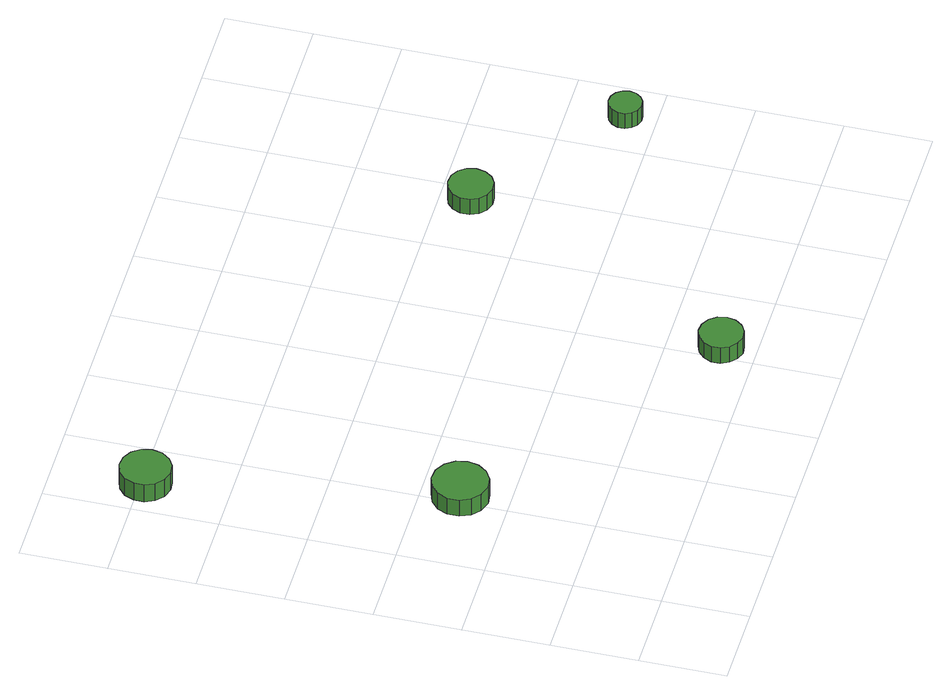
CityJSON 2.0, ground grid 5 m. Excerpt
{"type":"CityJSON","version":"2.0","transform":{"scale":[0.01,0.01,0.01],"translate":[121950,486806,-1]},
"CityObjects":{
"tree1":{"type":"SolitaryVegetationObject","attributes":{"function":"something"},"geometry":[{"type":"MultiSurface","lod":"1","boundaries":[[[0,1,2,3,4,5,6,7,8,9,10,11,12,13,14]],[[15,16,17,18,19,20,21,22,23,24,25,26,27,28,29]],[[0,29,28,1]],[[1,28,27,2]],[[2,27,26,3]],[[3,26,25,4]],[[4,25,24,5]],[[5,24,23,6]],[[6,23,22,7]],[[7,22,21,8]],[[8,21,20,9]],[[9,20,19,10]],[[10,19,18,11]],[[11,18,17,12]],[[12,17,16,13]],[[13,16,15,14]],[[14,15,29,0]]]}]},
"tree2":{"type":"SolitaryVegetationObject","attributes":{"function":"something"},"geometry":[{"type":"MultiSurface","lod":"1","boundaries":[[[30,31,32,33,34,35,36,37,38,39,40,41,42,43,44]],[[45,46,47,48,49,50,51,52,53,54,55,56,57,58,59]],[[30,59,58,31]],[[31,58,57,32]],[[32,57,56,33]],[[33,56,55,34]],[[34,55,54,35]],[[35,54,53,36]],[[36,53,52,37]],[[37,52,51,38]],[[38,51,50,39]],[[39,50,49,40]],[[40,49,48,41]],[[41,48,47,42]],[[42,47,46,43]],[[43,46,45,44]],[[44,45,59,30]]]}]},
"tree3":{"type":"SolitaryVegetationObject","attributes":{"function":"something"},"geometry":[{"type":"MultiSurface","lod":"1","boundaries":[[[60,61,62,63,64,65,66,67,68,69,70,71,72,73,74]],[[75,76,77,78,79,80,81,82,83,84,85,86,87,88,89]],[[60,89,88,61]],[[61,88,87,62]],[[62,87,86,63]],[[63,86,85,64]],[[64,85,84,65]],[[65,84,83,66]],[[66,83,82,67]],[[67,82,81,68]],[[68,81,80,69]],[[69,80,79,70]],[[70,79,78,71]],[[71,78,77,72]],[[72,77,76,73]],[[73,76,75,74]],[[74,75,89,60]]]}]},
"tree4":{"type":"SolitaryVegetationObject","attributes":{"function":"something"},"geometry":[{"type":"MultiSurface","lod":"1","boundaries":[[[90,91,92,93,94,95,96,97,98,99,100,101,102,103,104]],[[105,106,107,108,109,110,111,112,113,114,115,116,117,118,119]],[[90,119,118,91]],[[91,118,117,92]],[[92,117,116,93]],[[93,116,115,94]],[[94,115,114,95]],[[95,114,113,96]],[[96,113,112,97]],[[97,112,111,98]],[[98,111,110,99]],[[99,110,109,100]],[[100,109,108,101]],[[101,108,107,102]],[[102,107,106,103]],[[103,106,105,104]],[[104,105,119,90]]]}]},
"tree5":{"type":"SolitaryVegetationObject","attributes":{"function":"something"},"geometry":[{"type":"MultiSurface","lod":"1","boundaries":[[[120,121,122,123,124,125,126,127,128,129,130,131,132,133,134]],[[135,136,137,138,139,140,141,142,143,144,145,146,147,148,149]],[[120,149,148,121]],[[121,148,147,122]],[[122,147,146,123]],[[123,146,145,124]],[[124,145,144,125]],[[125,144,143,126]],[[126,143,142,127]],[[127,142,141,128]],[[128,141,140,129]],[[129,140,139,130]],[[130,139,138,131]],[[131,138,137,132]],[[132,137,136,133]],[[133,136,135,134]],[[134,135,149,120]]]}]},
"tree6":{"type":"SolitaryVegetationObject","attributes":{"function":"something"}}
},
"vertices":[
[713,1279,190],[699,1344,190],[660,1398,190],[602,1432,190],[535,1439,190],[472,1418,190],[422,1373,190],[395,1312,190],[395,1245,190],[422,1184,190],[472,1139,190],[535,1118,190],[602,1125,190],[660,1159,190],[699,1213,190],[699,1213,73],[660,1159,73],[602,1125,73],[535,1118,73],[472,1139,73],[422,1184,73],[395,1245,73],[395,1312,73],[422,1373,73],[472,1418,73],[535,1439,73],[602,1432,73],[660,1398,73],[699,1344,73],[713,1279,73],
[369,2972,195],[357,3032,195],[321,3081,195],[268,3111,195],[208,3118,195],[150,3099,195],[104,3058,195],[80,3002,195],[80,2942,195],[104,2886,195],[150,2845,195],[208,2826,195],[268,2833,195],[321,2863,195],[357,2912,195],[357,2912,71],[321,2863,71],[268,2833,71],[208,2826,71],[150,2845,71],[104,2886,71],[80,2942,71],[80,3002,71],[104,3058,71],[150,3099,71],[208,3118,71],[268,3111,71],[321,3081,71],[357,3032,71],[369,2972,71],
[2211,200,186],[2200,252,186],[2169,294,186],[2123,320,186],[2071,326,186],[2021,310,186],[1982,274,186],[1960,226,186],[1960,174,186],[1982,126,186],[2021,91,186],[2071,74,186],[2123,80,186],[2169,106,186],[2200,149,186],[2200,149,72],[2169,106,72],[2123,80,72],[2071,74,72],[2021,91,72],[1982,126,72],[1960,174,72],[1960,226,72],[1982,274,72],[2021,310,72],[2071,326,72],[2123,320,72],[2169,294,72],[2200,252,72],[2211,200,72],
[3040,1830,187],[3029,1882,187],[2998,1925,187],[2952,1952,187],[2899,1957,187],[2848,1941,187],[2809,1905,187],[2787,1857,187],[2787,1804,187],[2809,1755,187],[2848,1719,187],[2899,1703,187],[2952,1708,187],[2998,1735,187],[3029,1778,187],[3029,1778,75],[2998,1735,75],[2952,1708,75],[2899,1703,75],[2848,1719,75],[2809,1755,75],[2787,1804,75],[2787,1857,75],[2809,1905,75],[2848,1941,75],[2899,1957,75],[2952,1952,75],[2998,1925,75],[3029,1882,75],[3040,1830,75],
[3867,1179,182],[3859,1217,182],[3836,1249,182],[3802,1269,182],[3763,1273,182],[3726,1261,182],[3697,1234,182],[3681,1199,182],[3681,1159,182],[3697,1124,182],[3726,1097,182],[3763,1085,182],[3802,1089,182],[3836,1109,182],[3859,1141,182],[3859,1141,74],[3836,1109,74],[3802,1089,74],[3763,1085,74],[3726,1097,74],[3697,1124,74],[3681,1159,74],[3681,1199,74],[3697,1234,74],[3726,1261,74],[3763,1273,74],[3802,1269,74],[3836,1249,74],[3859,1217,74],[3867,1179,74]
]}
